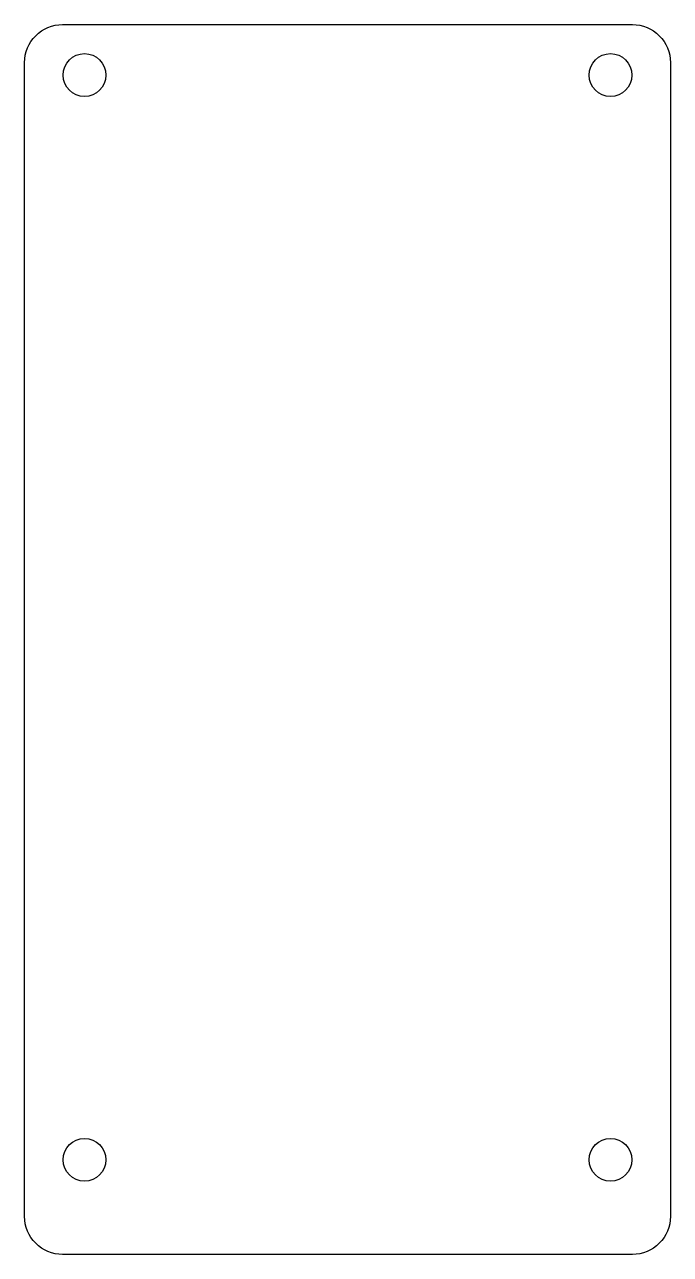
# Model space of a CAD drawing. Header units: millimetres. Extents: x -25.6 to 25.6, y -48.8 to 48.8.
import ezdxf

# ---------------------------------------------------------------- set-up
doc = ezdxf.new("R2010")
doc.units = ezdxf.units.MM
doc.layers.get('0').update_dxf_attribs({"linetype": 'CONTINUOUS'})

msp = doc.modelspace()

# ---------------------------------------------------------------- linework, layer by layer
msp.add_lwpolyline([(25.602, -45.75, -0.414214), (22.602, -48.75), (-22.602, -48.75, -0.414214), (-25.602, -45.75), (-25.602, 45.75, -0.414214), (-22.602, 48.75), (22.602, 48.75, -0.414214), (25.602, 45.75)], format="xyb", close=True)
for centre in [(-20.852, 44.75), (20.852, 44.75), (-20.852, -41.25), (20.852, -41.25)]:
    msp.add_circle(centre, 1.7)

doc.saveas('drawing.dxf')
